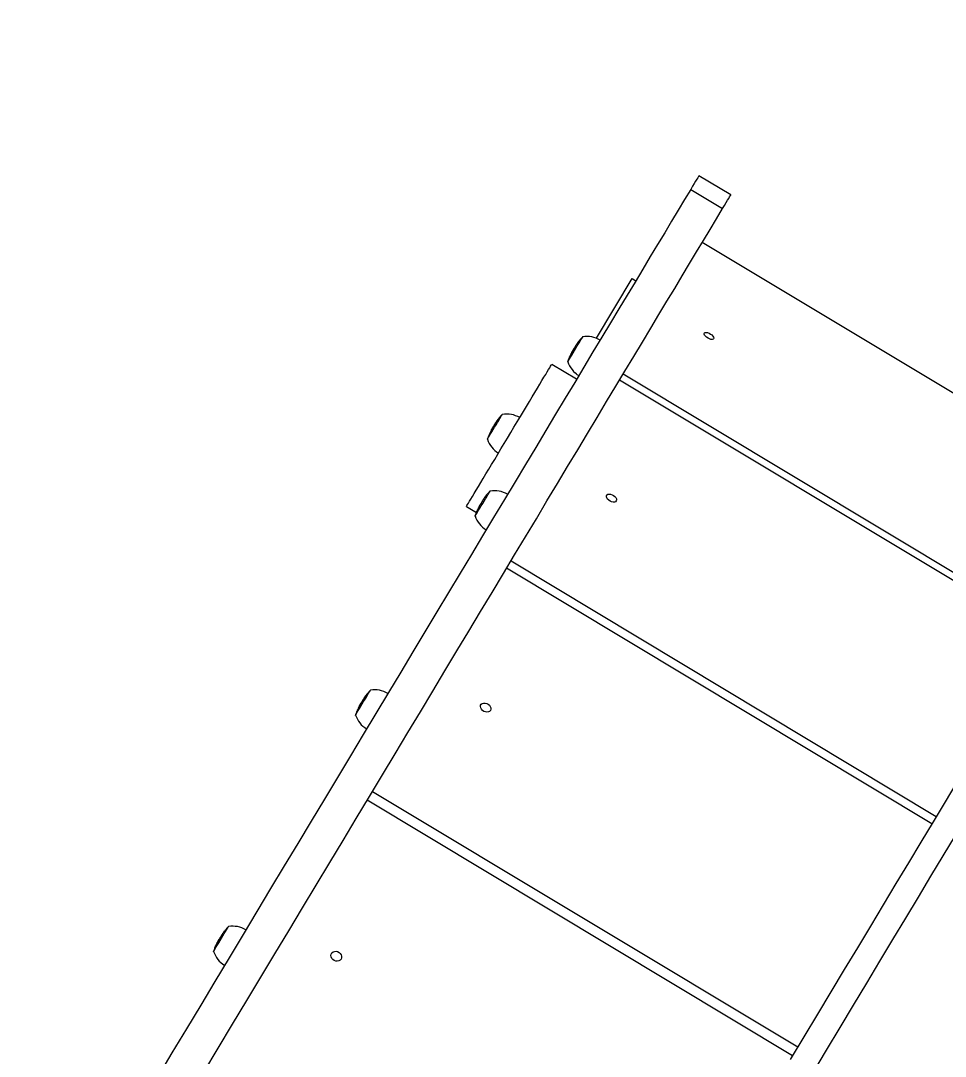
# Model space of a CAD drawing. Header units: millimetres. Extents: x -10374 to 11119, y -8221 to 9433.
# Drawn here: x -3622 to -2952, y 928 to 1678 of the extents above; entities that cross this region are included whole.
import ezdxf

# ---------------------------------------------------------------- set-up
doc = ezdxf.new("R2010")
doc.units = ezdxf.units.MM
for name, color, linetype in [('DIKOM_ОБЪЕКТ', 7, 'Continuous'), ('DIKOM_РАЗМЕР_ЗОНА', 7, 'Continuous'), ('DIKOM_РАЗМЕР_ОБЪЕКТА', 7, 'Continuous')]:
    doc.layers.add(name, color=color, linetype=linetype)
doc.styles.add('style1', font='arial.ttf', dxfattribs={"width": 0.8})
doc.dimstyles.new('1-50', dxfattribs={"dimtxt": 300, "dimasz": 200, "dimexe": 100, "dimexo": 0, "dimgap": 100, "dimtad": 0, "dimdec": 0, "dimtxsty": 'style1', "dimcen": 0, "dimclrd": 7, "dimclre": 7, "dimadec": 1, "dimazin": 2, "dimtfac": 1, "dimtdec": 0, "dimtmove": 1, "dimatfit": 3, "dimfxl": 0, "dimlwd": 25, "dimlwe": 18, "dimarcsym": 0})

# ---------------------------------------------------------------- blocks, each defined once
blk = doc.blocks.new('*D16')
at = {"layer": 'Defpoints', "color": 0, "transparency": 16777216}
for p in [(-9045.1, 5161.67), (3694.49, 5161.67), (1813.16, -6719.94)]:
    blk.add_point(p, dxfattribs=at)
at = {"layer": 'DIKOM_РАЗМЕР_ОБЪЕКТА', "color": 7, "lineweight": 18, "transparency": 16777216}
for p, q in [((3694.49, 5161.67), (-9145.1, 5161.67)), ((1813.16, -6719.94), (-9145.1, -6719.94))]:
    blk.add_line(p, q, dxfattribs=at)
at = {"layer": 'DIKOM_РАЗМЕР_ОБЪЕКТА', "color": 7, "lineweight": 25, "transparency": 16777216}
for p, q in [((-9045.1, 4961.67), (-9045.1, -0.45)), ((-9045.1, -6519.94), (-9045.1, -1080.23))]:
    blk.add_line(p, q, dxfattribs=at)
at = {"layer": 'DIKOM_РАЗМЕР_ОБЪЕКТА', "color": 7, "transparency": 16777216}
for points in [[(-9078.43, 4961.67), (-9011.76, 4961.67), (-9045.1, 5161.67)], [(-9078.43, -6519.94), (-9011.76, -6519.94), (-9045.1, -6719.94)]]:
    blk.add_solid(points, dxfattribs=at)
at = {"layer": 'DIKOM_РАЗМЕР_ОБЪЕКТА', "color": 0, "transparency": 16777216, "insert": (-9045.1, -540.34), "char_height": 300, "attachment_point": 5, "rotation": 90, "style": 'style1'}
blk.add_mtext('11900', dxfattribs=at)
blk = doc.blocks.new('*D15')
at = {"layer": 'Defpoints', "color": 0, "transparency": 16777216}
for p in [(-5227.87, 8308.78), (9119.43, -1150.4), (-5227.87, -1991.82)]:
    blk.add_point(p, dxfattribs=at)
at = {"layer": 'DIKOM_РАЗМЕР_ОБЪЕКТА', "color": 7, "lineweight": 18, "transparency": 16777216}
for p, q in [((-5227.87, -1991.82), (-5227.87, 8408.78)), ((9119.43, -1150.4), (9119.43, 8408.78))]:
    blk.add_line(p, q, dxfattribs=at)
at = {"layer": 'DIKOM_РАЗМЕР_ОБЪЕКТА', "color": 7, "lineweight": 25, "transparency": 16777216}
for p, q in [((-5027.87, 8308.78), (187.44, 8308.78)), ((8919.43, 8308.78), (1267.22, 8308.78))]:
    blk.add_line(p, q, dxfattribs=at)
at = {"layer": 'DIKOM_РАЗМЕР_ОБЪЕКТА', "color": 7, "transparency": 16777216}
for points in [[(-5027.87, 8342.11), (-5027.87, 8275.44), (-5227.87, 8308.78)], [(8919.43, 8342.11), (8919.43, 8275.44), (9119.43, 8308.78)]]:
    blk.add_solid(points, dxfattribs=at)
at = {"layer": 'DIKOM_РАЗМЕР_ОБЪЕКТА', "color": 0, "transparency": 16777216, "insert": (727.33, 8308.78), "char_height": 300, "attachment_point": 5, "style": 'style1'}
blk.add_mtext('14350', dxfattribs=at)
blk = doc.blocks.new('*D14')
at = {"layer": 'Defpoints', "color": 0, "transparency": 16777216}
for p in [(-7515.85, 9236.32), (11119.43, -1423.4), (-7515.85, -2401.58)]:
    blk.add_point(p, dxfattribs=at)
at = {"layer": 'DIKOM_РАЗМЕР_ЗОНА', "color": 7, "lineweight": 18, "transparency": 16777216}
for p, q in [((-7515.85, -2401.58), (-7515.85, 9336.32)), ((11119.43, -1423.4), (11119.43, 9336.32))]:
    blk.add_line(p, q, dxfattribs=at)
at = {"layer": 'DIKOM_РАЗМЕР_ЗОНА', "color": 7, "lineweight": 25, "transparency": 16777216}
for p, q in [((-7315.85, 9236.32), (77.56, 9236.32)), ((10919.43, 9236.32), (1157.34, 9236.32))]:
    blk.add_line(p, q, dxfattribs=at)
at = {"layer": 'DIKOM_РАЗМЕР_ЗОНА', "color": 7, "transparency": 16777216}
for points in [[(-7315.85, 9269.65), (-7315.85, 9202.98), (-7515.85, 9236.32)], [(10919.43, 9269.65), (10919.43, 9202.98), (11119.43, 9236.32)]]:
    blk.add_solid(points, dxfattribs=at)
at = {"layer": 'DIKOM_РАЗМЕР_ЗОНА', "color": 0, "transparency": 16777216, "insert": (617.45, 9236.32), "char_height": 300, "attachment_point": 5, "style": 'style1'}
blk.add_mtext('18650', dxfattribs=at)
blk = doc.blocks.new('*D13')
at = {"layer": 'Defpoints', "color": 0, "transparency": 16777216}
for p in [(-10176.97, 7112.81), (3082.33, 7112.81), (2015.48, -8221.4)]:
    blk.add_point(p, dxfattribs=at)
at = {"layer": 'DIKOM_РАЗМЕР_ЗОНА', "color": 7, "lineweight": 18, "transparency": 16777216}
for p, q in [((3082.33, 7112.81), (-10276.97, 7112.81)), ((2015.48, -8221.4), (-10276.97, -8221.4))]:
    blk.add_line(p, q, dxfattribs=at)
at = {"layer": 'DIKOM_РАЗМЕР_ЗОНА', "color": 7, "lineweight": 25, "transparency": 16777216}
for p, q in [((-10176.97, 6912.81), (-10176.97, -14.41)), ((-10176.97, -8021.4), (-10176.97, -1094.19))]:
    blk.add_line(p, q, dxfattribs=at)
at = {"layer": 'DIKOM_РАЗМЕР_ЗОНА', "color": 7, "transparency": 16777216}
for points in [[(-10210.3, 6912.81), (-10143.64, 6912.81), (-10176.97, 7112.81)], [(-10210.3, -8021.4), (-10143.64, -8021.4), (-10176.97, -8221.4)]]:
    blk.add_solid(points, dxfattribs=at)
at = {"layer": 'DIKOM_РАЗМЕР_ЗОНА', "color": 0, "transparency": 16777216, "insert": (-10176.97, -554.3), "char_height": 300, "attachment_point": 5, "rotation": 90, "style": 'style1'}
blk.add_mtext('15300', dxfattribs=at)

msp = doc.modelspace()

# ---------------------------------------------------------------- linework, layer by layer
at = {"layer": 'DIKOM_ОБЪЕКТ', "color": 7, "linetype": 'Continuous', "lineweight": 15}
for p, q in [((-3107.76, 1552.16), (-3130.91, 1566.06)), ((-3136.85, 1556.18), (-3113.71, 1542.27)), ((-2574.72, 1185.02), (-3128.45, 1517.74)), ((-3205.17, 1448.29), (-3179.21, 1491.51)), ((-3179.21, 1491.51), (-3176.63, 1489.96)), ((-3221.42, 1440.77), (-3221.2, 1441.14)), ((-3220.63, 1442.08), (-3220.55, 1442.22)), ((-3219.99, 1443.11), (-3219.91, 1443.21)), ((-3219.46, 1443.89), (-3219.54, 1443.8)), ((-3219.29, 1444.17), (-3219.2, 1444.27)), ((-3217.35, 1446.77), (-3217.4, 1446.71)), ((-3217.35, 1446.76), (-3217.35, 1446.77)), ((-3217.11, 1447.07), (-3217.04, 1447.15)), ((-3224.73, 1434.43), (-3224.72, 1434.44)), ((-3224.71, 1434.41), (-3224.73, 1434.43)), ((-3224.72, 1434.44), (-3224.54, 1434.88)), ((-3224.7, 1434.42), (-3224.72, 1434.44)), ((-3224.41, 1435.24), (-3224.62, 1434.62)), ((-3223.78, 1436.47), (-3224.26, 1435.56)), ((-3224.03, 1436), (-3223.71, 1436.66)), ((-3223.71, 1436.66), (-3223.7, 1436.67)), ((-3223.29, 1437.52), (-3223.27, 1437.56)), ((-3219.53, 1418.58), (-3237.53, 1429.39)), ((-3220.41, 1422.93), (-3220.34, 1423.04)), ((-3219.69, 1422.5), (-3220.41, 1422.93)), ((-2880.18, 1232.92), (-3188.33, 1418.08)), ((-3185.69, 1422.47), (-2877.54, 1237.31)), ((-3276.63, 1388.79), (-3276.67, 1388.82)), ((-3281.08, 1382.21), (-3281.27, 1381.86)), ((-3280.25, 1383.62), (-3279.95, 1384.14)), ((-3279, 1385.71), (-3278.98, 1385.74)), ((-3278.97, 1385.76), (-3278.99, 1385.73)), ((-3278.98, 1385.75), (-3278.97, 1385.75)), ((-3278.73, 1386.16), (-3278.56, 1386.44)), ((-3284.16, 1335.45), (-3284.11, 1335.52)), ((-3288.43, 1329.24), (-3288.25, 1329.55)), ((-3287.77, 1330.34), (-3287.67, 1330.51)), ((-3287.19, 1331.26), (-3287.13, 1331.37)), ((-3287.09, 1331.44), (-3286.94, 1331.65)), ((-3286.5, 1332.32), (-3286.63, 1332.13)), ((-3286.37, 1332.52), (-3286.25, 1332.69)), ((-3284.44, 1335.11), (-3284.45, 1335.11)), ((-3299.33, 1326.53), (-3292.1, 1322.19)), ((-3291.72, 1322.94), (-3291.71, 1322.95)), ((-3291.69, 1322.92), (-3291.72, 1322.94)), ((-3291.71, 1322.95), (-3291.6, 1323.37)), ((-3291.68, 1322.93), (-3291.71, 1322.95)), ((-3291.51, 1323.56), (-3291.58, 1323.18)), ((-3291.41, 1323.78), (-3291.29, 1324.02)), ((-3290.75, 1325.01), (-3291.37, 1323.88)), ((-3290.71, 1325.14), (-3290.71, 1325.15)), ((-3290.37, 1325.88), (-3290.38, 1325.88)), ((-3267.01, 1287.12), (-2958.86, 1101.97)), ((-2962.15, 1096.5), (-3270.3, 1281.65)), ((-3374.43, 1186.11), (-3374.36, 1186.23)), ((-3374.36, 1186.23), (-3374.14, 1186.59)), ((-3374.05, 1186.74), (-3374.02, 1186.79)), ((-3372.72, 1188.73), (-3372.57, 1188.95)), ((-3371.28, 1190.56), (-3371.3, 1190.57)), ((-3378.83, 1177.8), (-3378.79, 1177.9)), ((-3378.61, 1178.33), (-3378.64, 1178.28)), ((-3378.64, 1178.28), (-3378.63, 1178.29)), ((-3378.63, 1178.27), (-3378.64, 1178.28)), ((-3378.63, 1178.29), (-3378.53, 1178.51)), ((-3378.62, 1178.28), (-3378.63, 1178.29)), ((-3378.37, 1178.86), (-3378.58, 1178.38)), ((-3377.74, 1180.23), (-3377.87, 1179.96)), ((-3377.69, 1180.33), (-3377.62, 1180.5)), ((-3377.62, 1180.51), (-3377.58, 1180.59)), ((-3377.62, 1180.5), (-3377.62, 1180.51)), ((-3377.38, 1181), (-3377.43, 1180.86)), ((-3376.89, 1181.94), (-3376.89, 1181.94)), ((-3375.39, 1184.51), (-3375.13, 1184.94)), ((-3367.39, 1120.07), (-3059.24, 934.91)), ((-3063.05, 928.57), (-3371.2, 1113.73)), ((-3477.93, 1013.85), (-3477.77, 1014.13)), ((-3477.34, 1014.85), (-3477.24, 1015.01)), ((-3476.63, 1015.98), (-3476.46, 1016.23)), ((-3476.03, 1016.89), (-3476.16, 1016.69)), ((-3475.9, 1017.08), (-3475.78, 1017.26)), ((-3481.19, 1007.61), (-3481.18, 1007.61)), ((-3481.15, 1007.59), (-3481.19, 1007.61)), ((-3481.18, 1007.61), (-3481.17, 1007.88)), ((-3481.15, 1007.59), (-3481.18, 1007.61)), ((-3481.04, 1008.13), (-3481.03, 1007.88)), ((-3480.98, 1008.28), (-3480.2, 1009.78)), ((-3480.22, 1009.68), (-3480.91, 1008.43)), ((-3480.2, 1009.78), (-3480.19, 1009.8))]:
    msp.add_line(p, q, dxfattribs=at)
at = {"layer": 'DIKOM_ОБЪЕКТ', "color": 7, "linetype": 'Continuous', "lineweight": 15, "flags": 128}
for points in [[(-3130.91, 1566.06), (-3130.91, 1566.06), (-3131.01, 1565.9), (-3131.29, 1565.42), (-3131.76, 1564.64), (-3132.42, 1563.55), (-3133.26, 1562.15), (-3134.28, 1560.45), (-3135.48, 1558.46), (-3136.85, 1556.18)], [(-3136.85, 1556.18), (-3141.31, 1548.75), (-3145.94, 1541.05), (-3150.73, 1533.07), (-3155.7, 1524.81), (-3160.82, 1516.27), (-3166.12, 1507.47), (-3171.57, 1498.39), (-3177.19, 1489.04), (-3182.96, 1479.43), (-3188.9, 1469.55), (-3194.99, 1459.42), (-3201.23, 1449.02), (-3207.63, 1438.37), (-3214.18, 1427.47), (-3220.88, 1416.32), (-3227.73, 1404.92), (-3234.73, 1393.28), (-3241.87, 1381.4), (-3249.15, 1369.28), (-3256.57, 1356.92), (-3264.13, 1344.34), (-3271.83, 1331.52), (-3279.67, 1318.49), (-3287.63, 1305.23), (-3295.73, 1291.75), (-3303.96, 1278.06), (-3312.31, 1264.16), (-3320.78, 1250.05), (-3329.38, 1235.75), (-3338.1, 1221.24), (-3346.93, 1206.53), (-3355.88, 1191.64), (-3364.95, 1176.55), (-3374.12, 1161.29), (-3383.4, 1145.84), (-3392.79, 1130.22), (-3402.28, 1114.43), (-3411.87, 1098.47), (-3421.56, 1082.34), (-3431.34, 1066.06), (-3441.21, 1049.63), (-3451.18, 1033.04), (-3461.23, 1016.31), (-3471.37, 999.43), (-3481.59, 982.42), (-3491.89, 965.28), (-3502.27, 948.01), (-3512.72, 930.61), (-3523.25, 913.1)], [(-3113.71, 1542.27), (-3112.33, 1544.56), (-3111.13, 1546.55), (-3110.11, 1548.25), (-3109.28, 1549.64), (-3108.62, 1550.73), (-3108.15, 1551.52), (-3107.86, 1551.99), (-3107.76, 1552.16), (-3107.76, 1552.16)], [(-3489.58, 916.71), (-3479.13, 934.1), (-3468.75, 951.37), (-3458.45, 968.52), (-3448.23, 985.53), (-3438.09, 1002.4), (-3428.04, 1019.13), (-3418.07, 1035.72), (-3408.19, 1052.16), (-3398.41, 1068.44), (-3388.72, 1084.56), (-3379.13, 1100.52), (-3369.64, 1116.31), (-3360.26, 1131.94), (-3350.98, 1147.38), (-3341.8, 1162.65), (-3332.74, 1177.73), (-3323.79, 1192.63), (-3314.96, 1207.33), (-3306.24, 1221.84), (-3297.64, 1236.15), (-3289.16, 1250.26), (-3280.81, 1264.16), (-3272.59, 1277.85), (-3264.49, 1291.32), (-3256.52, 1304.58), (-3248.69, 1317.62), (-3240.99, 1330.43), (-3233.43, 1343.02), (-3226.01, 1355.37), (-3218.72, 1367.49), (-3211.58, 1379.37), (-3204.59, 1391.01), (-3197.74, 1402.41), (-3191.04, 1413.56), (-3184.49, 1424.47), (-3178.09, 1435.12), (-3171.84, 1445.51), (-3165.75, 1455.65), (-3159.82, 1465.52), (-3154.04, 1475.14), (-3148.43, 1484.48), (-3142.97, 1493.56), (-3137.68, 1502.37), (-3132.55, 1510.9), (-3127.59, 1519.16), (-3122.79, 1527.15), (-3118.16, 1534.85), (-3113.71, 1542.27)], [(-3226.03, 1431.04), (-3225.95, 1431.18), (-3225.68, 1431.63), (-3225.24, 1432.37), (-3224.63, 1433.39), (-3223.88, 1434.64), (-3223.01, 1436.08), (-3222.06, 1437.66), (-3221.05, 1439.34), (-3220.02, 1441.05), (-3219.01, 1442.73), (-3218.05, 1444.33), (-3217.17, 1445.79), (-3216.41, 1447.07), (-3215.78, 1448.11), (-3215.31, 1448.89), (-3215.02, 1449.38), (-3214.91, 1449.56), (-3214.91, 1449.56)], [(-3120.21, 1447.96), (-3120.63, 1447.6), (-3121.32, 1447.45), (-3122.22, 1447.54), (-3123.24, 1447.84), (-3124.3, 1448.34), (-3125.29, 1448.99), (-3126.15, 1449.73), (-3126.77, 1450.49), (-3127.12, 1451.21), (-3127.17, 1451.83), (-3126.89, 1452.28), (-3126.33, 1452.53), (-3125.53, 1452.56), (-3124.56, 1452.37), (-3123.51, 1451.96), (-3122.47, 1451.38), (-3121.53, 1450.68), (-3120.78, 1449.92), (-3120.29, 1449.17), (-3120.09, 1448.5), (-3120.21, 1447.96)], [(-3221.2, 1441.14), (-3221.27, 1441.02), (-3221.34, 1440.91), (-3221.41, 1440.79), (-3221.48, 1440.67), (-3221.55, 1440.56), (-3221.61, 1440.44), (-3221.68, 1440.33), (-3221.74, 1440.23)], [(-3220.62, 1442.1), (-3220.64, 1442.06), (-3220.68, 1442), (-3220.73, 1441.92), (-3220.79, 1441.81), (-3220.87, 1441.68), (-3220.96, 1441.54), (-3221.05, 1441.38), (-3221.15, 1441.21)], [(-3299.33, 1326.53), (-3299.24, 1326.68), (-3298.97, 1327.14), (-3298.52, 1327.89), (-3297.89, 1328.93), (-3297.09, 1330.26), (-3296.12, 1331.87), (-3294.99, 1333.76), (-3293.7, 1335.9), (-3292.27, 1338.29), (-3290.69, 1340.91), (-3288.99, 1343.75), (-3287.16, 1346.78), (-3285.23, 1350.01), (-3283.19, 1353.39), (-3281.07, 1356.92), (-3278.87, 1360.58), (-3276.62, 1364.33), (-3274.31, 1368.17), (-3271.97, 1372.06), (-3269.61, 1375.99), (-3267.24, 1379.93), (-3264.88, 1383.86), (-3262.55, 1387.75), (-3260.24, 1391.59), (-3257.98, 1395.35), (-3255.79, 1399), (-3253.67, 1402.53), (-3251.63, 1405.92), (-3249.7, 1409.14), (-3247.87, 1412.18), (-3246.16, 1415.02), (-3244.59, 1417.64), (-3243.15, 1420.03), (-3241.87, 1422.17), (-3240.74, 1424.05), (-3239.77, 1425.66), (-3238.97, 1427), (-3238.34, 1428.04), (-3237.89, 1428.79), (-3237.62, 1429.24), (-3237.53, 1429.39)], [(-3284.28, 1374.89), (-3284.27, 1374.9), (-3284.11, 1375.16), (-3283.78, 1375.72), (-3283.27, 1376.57), (-3282.6, 1377.68), (-3281.8, 1379), (-3280.9, 1380.51), (-3279.92, 1382.13), (-3278.91, 1383.83), (-3277.88, 1385.53), (-3276.88, 1387.19), (-3275.95, 1388.74), (-3275.11, 1390.14), (-3274.39, 1391.34), (-3273.82, 1392.28), (-3273.42, 1392.96), (-3273.2, 1393.33), (-3273.15, 1393.4)], [(-3279.95, 1384.13), (-3280.01, 1384.03), (-3280.07, 1383.94), (-3280.12, 1383.85), (-3280.17, 1383.77), (-3280.21, 1383.69), (-3280.25, 1383.63), (-3280.29, 1383.57), (-3280.32, 1383.52)], [(-3279.26, 1385.29), (-3279.31, 1385.2), (-3279.36, 1385.11), (-3279.41, 1385.02), (-3279.47, 1384.93), (-3279.53, 1384.84), (-3279.58, 1384.74), (-3279.64, 1384.64), (-3279.7, 1384.55)], [(-3293.15, 1319.34), (-3293.13, 1319.38), (-3292.93, 1319.71), (-3292.56, 1320.33), (-3292.01, 1321.24), (-3291.31, 1322.4), (-3290.49, 1323.77), (-3289.57, 1325.31), (-3288.58, 1326.95), (-3287.56, 1328.65), (-3286.54, 1330.35), (-3285.55, 1331.99), (-3284.63, 1333.52), (-3283.82, 1334.87), (-3283.13, 1336.02), (-3282.6, 1336.91), (-3282.23, 1337.51), (-3282.05, 1337.82), (-3282.03, 1337.85)], [(-3190.81, 1330.45), (-3191.34, 1329.93), (-3192.12, 1329.63), (-3193.09, 1329.59), (-3194.16, 1329.81), (-3195.24, 1330.27), (-3196.23, 1330.93), (-3197.04, 1331.73), (-3197.61, 1332.6), (-3197.88, 1333.46), (-3197.82, 1334.24), (-3197.44, 1334.86), (-3196.78, 1335.28), (-3195.9, 1335.45), (-3194.86, 1335.36), (-3193.78, 1335.01), (-3192.73, 1334.45), (-3191.82, 1333.71), (-3191.12, 1332.87), (-3190.7, 1331.99), (-3190.59, 1331.16), (-3190.81, 1330.45)], [(-3379.83, 1175.09), (-3379.75, 1175.23), (-3379.48, 1175.67), (-3379.03, 1176.42), (-3378.42, 1177.43), (-3377.67, 1178.68), (-3376.8, 1180.13), (-3375.85, 1181.71), (-3374.84, 1183.39), (-3373.82, 1185.09), (-3372.81, 1186.78), (-3371.84, 1188.38), (-3370.96, 1189.84), (-3370.2, 1191.12), (-3369.57, 1192.16), (-3369.1, 1192.94), (-3368.81, 1193.42), (-3368.71, 1193.6), (-3368.71, 1193.6)], [(-3374.41, 1186.15), (-3374.42, 1186.14), (-3374.44, 1186.1), (-3374.47, 1186.05), (-3374.52, 1185.97), (-3374.58, 1185.87), (-3374.65, 1185.75), (-3374.73, 1185.62), (-3374.81, 1185.48)], [(-3374.41, 1186.15), (-3374.41, 1186.15), (-3374.41, 1186.15), (-3374.41, 1186.15), (-3374.41, 1186.15), (-3374.41, 1186.15), (-3374.41, 1186.15), (-3374.41, 1186.15), (-3374.41, 1186.15)], [(-3375.76, 1183.91), (-3375.8, 1183.84), (-3375.81, 1183.82)], [(-3375.13, 1184.95), (-3375.2, 1184.83), (-3375.27, 1184.71), (-3375.34, 1184.6), (-3375.41, 1184.49), (-3375.47, 1184.38), (-3375.54, 1184.27), (-3375.6, 1184.17), (-3375.65, 1184.08)], [(-3281.99, 1178.71), (-3282.6, 1178.04), (-3283.46, 1177.61), (-3284.49, 1177.47), (-3285.61, 1177.61), (-3286.71, 1178.04), (-3287.69, 1178.71), (-3288.47, 1179.56), (-3288.98, 1180.52), (-3289.18, 1181.51), (-3289.04, 1182.43), (-3288.57, 1183.2), (-3287.83, 1183.75), (-3286.87, 1184.04), (-3285.78, 1184.04), (-3284.66, 1183.75), (-3283.61, 1183.2), (-3282.72, 1182.43), (-3282.06, 1181.51), (-3281.71, 1180.53), (-3281.68, 1179.57), (-3281.99, 1178.71)], [(-2943.97, 1126.76), (-2952.55, 1112.47), (-2961.26, 1097.98), (-2970.09, 1083.27), (-2979.05, 1068.37), (-2988.12, 1053.27), (-2997.31, 1037.98), (-3006.61, 1022.5), (-3016.03, 1006.83), (-3025.55, 990.97), (-3035.18, 974.94), (-3044.92, 958.74), (-3054.76, 942.36), (-3064.7, 925.82)], [(-3048.42, 916.03), (-3038.48, 932.58), (-3028.64, 948.95), (-3018.9, 965.16), (-3009.27, 981.19), (-2999.74, 997.04), (-2990.32, 1012.71), (-2981.02, 1028.19), (-2971.83, 1043.49), (-2962.76, 1058.59), (-2953.81, 1073.49), (-2944.97, 1088.19)], [(-3482.72, 1003.86), (-3482.64, 1003.97), (-3482.39, 1004.4), (-3481.95, 1005.13), (-3481.35, 1006.12), (-3480.61, 1007.36), (-3479.75, 1008.79), (-3478.81, 1010.36), (-3477.8, 1012.03), (-3476.78, 1013.74), (-3475.76, 1015.43), (-3474.8, 1017.04), (-3473.91, 1018.51), (-3473.14, 1019.8), (-3472.5, 1020.86), (-3472.02, 1021.66), (-3471.71, 1022.17), (-3471.59, 1022.37), (-3471.59, 1022.37)], [(-3478.51, 1012.9), (-3478.58, 1012.79), (-3478.64, 1012.69), (-3478.69, 1012.6), (-3478.73, 1012.53), (-3478.77, 1012.47), (-3478.79, 1012.42), (-3478.81, 1012.4), (-3478.82, 1012.39)], [(-3477.77, 1014.14), (-3477.83, 1014.03), (-3477.9, 1013.92), (-3477.96, 1013.81), (-3478.03, 1013.69), (-3478.1, 1013.58), (-3478.17, 1013.46), (-3478.24, 1013.35), (-3478.3, 1013.24)], [(-3477.33, 1014.87), (-3477.37, 1014.8), (-3477.42, 1014.71), (-3477.49, 1014.6), (-3477.56, 1014.48), (-3477.65, 1014.33), (-3477.75, 1014.17), (-3477.77, 1014.14)], [(-3481.58, 1006.92), (-3481.59, 1006.89), (-3481.6, 1006.86), (-3481.61, 1006.83), (-3481.63, 1006.81), (-3481.64, 1006.78), (-3481.65, 1006.75), (-3481.66, 1006.72), (-3481.67, 1006.7)], [(-3390.22, 998.59), (-3390.9, 997.8), (-3391.82, 997.27), (-3392.9, 997.04), (-3394.06, 997.13), (-3395.17, 997.53), (-3396.15, 998.21), (-3396.91, 999.1), (-3397.37, 1000.14), (-3397.51, 1001.21), (-3397.3, 1002.24), (-3396.77, 1003.13), (-3395.96, 1003.8), (-3394.94, 1004.18), (-3393.81, 1004.26), (-3392.66, 1004.01), (-3391.61, 1003.46), (-3390.73, 1002.67), (-3390.11, 1001.69), (-3389.8, 1000.62), (-3389.84, 999.56), (-3390.22, 998.59)]]:
    msp.add_lwpolyline(points, dxfattribs=at)
at = {"layer": 'DIKOM_ОБЪЕКТ', "color": 7, "linetype": 'Continuous', "lineweight": 15}
for centre, radius, start, end in [((-3184.75, 1420.56), 41.84, 136.12038, 140.66963), ((-3211.94, 1430.89), 18.68, 59.49093, 99.62116), ((-3184.75, 1420.56), 41.84, 146.26097, 147.38428), ((-3184.75, 1420.56), 41.84, 144.75561, 145.63603), ((-3184.75, 1420.56), 41.84, 141.30155, 144.09141), ((-3186.27, 1418.03), 41.84, 157.7474, 161.87962), ((-3186.27, 1418.03), 41.84, 156.23794, 157.1158), ((-3186.27, 1418.03), 41.84, 155.15398, 155.73205), ((-3186.27, 1418.03), 41.84, 153.71775, 154.54926), ((-3186.27, 1418.03), 41.84, 152.16758, 153.09077), ((-3186.27, 1418.03), 41.84, 149, 151.58889), ((-3198.35, 1425.5), 27.64, 148.51656, 149.3749), ((-3215.62, 1436.36), 7.25, 147.74017, 150.22808), ((-3208.16, 1437.19), 18.68, 198.37884, 238.50907), ((-3243, 1364.4), 41.84, 136.12038, 145.64131), ((-3270.19, 1374.73), 18.68, 59.49093, 99.62116), ((-3244.52, 1361.87), 41.84, 151.46232, 161.87962), ((-3280.41, 1383.45), 0.0388, 322.15467, 332.60684), ((-3279.65, 1383.05), 0.815, 145.09961, 152.62245), ((-3292.03, 1393.74), 15.3, 328.6154, 329.4131), ((-3243, 1364.4), 41.84, 147.85721, 149), ((-3266.4, 1381.03), 18.68, 198.37884, 238.50907), ((-3251.87, 1308.85), 41.84, 136.12038, 140.51107), ((-3279.06, 1319.18), 18.68, 59.49093, 99.62116), ((-3253.39, 1306.33), 41.84, 149, 151.49967), ((-3270.39, 1316.85), 21.85, 148.31539, 149.69474), ((-3256.5, 1309.02), 37.79, 148.69918, 149.27452), ((-3457.7, 1430.62), 197.3, 328.88168, 329.18634), ((-3477.23, 1443.68), 220.77, 328.87799, 329.11874), ((-3251.87, 1308.85), 41.84, 146.18817, 147.32886), ((-3251.87, 1308.85), 41.84, 144.42131, 145.55366), ((-3251.87, 1308.85), 41.84, 142.67405, 143.68244), ((-3253.39, 1306.33), 41.84, 158.39456, 161.87962), ((-3253.39, 1306.33), 41.84, 156.05852, 156.77349), ((-3253.39, 1306.33), 41.84, 153.82077, 154.96723), ((-3253.39, 1306.33), 41.84, 152.13153, 153.18398), ((-3275.28, 1325.48), 18.68, 198.37884, 238.50907), ((-3338.55, 1164.6), 41.84, 136.12038, 140.64744), ((-3365.74, 1174.93), 18.68, 59.49093, 99.62116), ((-3338.55, 1164.6), 41.84, 148.29613, 149), ((-3338.55, 1164.6), 41.84, 146.25054, 147.37655), ((-3338.55, 1164.6), 41.84, 144.52809, 145.62427), ((-3338.55, 1164.6), 41.84, 141.28097, 143.92688), ((-3340.07, 1162.07), 41.84, 157.77037, 161.87962), ((-3340.07, 1162.07), 41.84, 156.86462, 157.13733), ((-3340.07, 1162.07), 41.84, 154.6804, 156.33611), ((-3340.07, 1162.07), 41.84, 153.73217, 154.11958), ((-3340.07, 1162.07), 41.84, 152.26983, 153.10368), ((-3340.07, 1162.07), 41.84, 149, 151.6845), ((-3413.77, 1206.47), 44.2, 328.87264, 329.18009), ((-3361.95, 1181.23), 18.68, 198.37884, 238.50907), ((-3441.44, 993.37), 41.84, 136.12038, 139.87247), ((-3468.62, 1003.7), 18.68, 59.49093, 99.62116), ((-3531.06, 1044.66), 61.4, 328.8702, 329.20229), ((-3441.44, 993.37), 41.84, 147.92025, 148.36231), ((-3441.44, 993.37), 41.84, 146.12047, 147.27704), ((-3441.44, 993.37), 41.84, 144.0665, 145.4771), ((-3442.95, 990.84), 41.84, 157.73097, 161.87962), ((-3442.95, 990.84), 41.84, 157.35007, 157.40787), ((-3442.95, 990.84), 41.84, 154.34074, 154.8256), ((-3442.95, 990.84), 41.84, 153.91663, 154.34074), ((-3442.95, 990.84), 41.84, 152.01524, 153.27078), ((-3464.84, 1010), 18.68, 198.37884, 238.50907)]:
    msp.add_arc(centre, radius, start, end, dxfattribs=at)
for points, knots in [([(-3221.09, 1441.31), (-3221.14, 1441.22), (-3221.25, 1441.04), (-3221.36, 1440.86), (-3221.42, 1440.77)], [0, 0, 0, 0, 0.500065, 1, 1, 1, 1]), ([(-3220.24, 1442.73), (-3220.49, 1442.3), (-3220.78, 1441.84), (-3221.06, 1441.36), (-3221.09, 1441.31)], [0, 0, 0, 0, 0.896841, 1, 1, 1, 1]), ([(-3220.15, 1442.83), (-3220.17, 1442.82), (-3220.2, 1442.78), (-3220.22, 1442.74), (-3220.24, 1442.73)], [0, 0, 0, 0, 0.49847, 1, 1, 1, 1]), ([(-3219.91, 1443.21), (-3219.95, 1443.15), (-3220.03, 1443.03), (-3220.11, 1442.9), (-3220.15, 1442.83)], [0, 0, 0, 0, 0.483167, 1, 1, 1, 1]), ([(-3219.2, 1444.27), (-3219.24, 1444.21), (-3219.33, 1444.09), (-3219.41, 1443.96), (-3219.46, 1443.89)], [0, 0, 0, 0, 0.476183, 1, 1, 1, 1]), ([(-3217.8, 1446.19), (-3217.92, 1446.03), (-3218.13, 1445.76), (-3218.4, 1445.4), (-3218.62, 1445.11), (-3218.79, 1444.88), (-3218.88, 1444.76), (-3218.9, 1444.73), (-3218.91, 1444.72)], [0, 0, 0, 0, 0.216779, 0.358923, 0.50104, 0.688028, 0.880706, 1, 1, 1, 1]), ([(-3218.64, 1445.09), (-3218.63, 1445.11), (-3218.61, 1445.14), (-3218.48, 1445.31), (-3218.35, 1445.49), (-3218.17, 1445.73), (-3217.99, 1445.96), (-3217.87, 1446.12), (-3217.82, 1446.17)], [0, 0, 0, 0, 0.278703, 0.446618, 0.583171, 0.720538, 0.895714, 1, 1, 1, 1]), ([(-3217.82, 1446.17), (-3217.75, 1446.27), (-3217.59, 1446.47), (-3217.43, 1446.67), (-3217.35, 1446.77)], [0, 0, 0, 0, 0.488087, 1, 1, 1, 1]), ([(-3217.04, 1447.15), (-3217.17, 1446.98), (-3217.43, 1446.67), (-3217.68, 1446.35), (-3217.8, 1446.19)], [0, 0, 0, 0, 0.512456, 1, 1, 1, 1]), ([(-3224.86, 1434.03), (-3224.9, 1434), (-3224.96, 1433.96), (-3224.98, 1433.89), (-3224.99, 1433.87)], [0, 0, 0, 0, 0.700349, 1, 1, 1, 1]), ([(-3224.62, 1434.62), (-3224.66, 1434.53), (-3224.74, 1434.34), (-3224.82, 1434.14), (-3224.86, 1434.03)], [0, 0, 0, 0, 0.456116, 1, 1, 1, 1]), ([(-3224.81, 1434.3), (-3224.81, 1434.31), (-3224.79, 1434.36), (-3224.76, 1434.4), (-3224.73, 1434.43)], [0, 0, 0, 0, 0.226038, 1, 1, 1, 1]), ([(-3223.46, 1437.11), (-3223.52, 1437), (-3223.62, 1436.79), (-3223.73, 1436.57), (-3223.78, 1436.47)], [0, 0, 0, 0, 0.513394, 1, 1, 1, 1]), ([(-3223.58, 1436.96), (-3223.57, 1436.98), (-3223.55, 1437.03), (-3223.5, 1437.07), (-3223.46, 1437.11)], [0, 0, 0, 0, 0.214675, 1, 1, 1, 1]), ([(-3222.39, 1439.1), (-3222.49, 1438.92), (-3222.68, 1438.59), (-3222.93, 1438.14), (-3223.12, 1437.81), (-3223.25, 1437.59), (-3223.28, 1437.54), (-3223.29, 1437.52)], [0, 0, 0, 0, 0.225254, 0.412856, 0.600066, 0.800051, 1, 1, 1, 1]), ([(-3223.07, 1437.94), (-3223.07, 1437.93), (-3223.09, 1437.9), (-3223.08, 1437.91), (-3223.08, 1437.92)], [0, 0, 0, 0, 0.166407, 1, 1, 1, 1]), ([(-3223.08, 1437.92), (-3223.06, 1437.95), (-3223.04, 1437.99), (-3222.9, 1438.22), (-3222.74, 1438.51), (-3222.57, 1438.81), (-3222.46, 1439), (-3222.42, 1439.08)], [0, 0, 0, 0, 0.301847, 0.49143, 0.681067, 0.876432, 1, 1, 1, 1]), ([(-3222.42, 1439.08), (-3222.34, 1439.21), (-3222.2, 1439.45), (-3222.03, 1439.75), (-3221.92, 1439.95), (-3221.86, 1440.04), (-3221.86, 1440.04), (-3221.86, 1440.03)], [0, 0, 0, 0, 0.236374, 0.435748, 0.635397, 0.823973, 1, 1, 1, 1]), ([(-3221.74, 1440.24), (-3221.79, 1440.15), (-3221.89, 1439.98), (-3222.13, 1439.57), (-3222.3, 1439.26), (-3222.39, 1439.1)], [0, 0, 0, 0, 0.333391, 0.662048, 1, 1, 1, 1]), ([(-3278.6, 1386.23), (-3278.45, 1386.51), (-3278.14, 1387.08), (-3277.78, 1387.62), (-3277.61, 1387.9)], [0, 0, 0, 0, 0.499906, 1, 1, 1, 1]), ([(-3277.39, 1388.21), (-3277.57, 1387.94), (-3277.92, 1387.39), (-3278.23, 1386.82), (-3278.39, 1386.54)], [0, 0, 0, 0, 0.500074, 1, 1, 1, 1]), ([(-3277.19, 1388.12), (-3277.29, 1387.99), (-3277.47, 1387.77), (-3277.66, 1387.56), (-3277.75, 1387.47), (-3277.76, 1387.51), (-3277.69, 1387.65), (-3277.62, 1387.79), (-3277.59, 1387.84)], [0, 0, 0, 0, 0.216701, 0.35888, 0.500994, 0.68799, 0.880734, 1, 1, 1, 1]), ([(-3277.61, 1387.9), (-3277.57, 1387.95), (-3277.5, 1388.06), (-3277.43, 1388.16), (-3277.39, 1388.21)], [0, 0, 0, 0, 0.524268, 1, 1, 1, 1]), ([(-3277.59, 1387.84), (-3277.48, 1388), (-3277.33, 1388.25), (-3277.04, 1388.68), (-3276.79, 1389.02), (-3276.51, 1389.39), (-3276.33, 1389.63), (-3276.22, 1389.76)], [0, 0, 0, 0, 0.334333, 0.493555, 0.624333, 0.784958, 1, 1, 1, 1]), ([(-3277.36, 1388.14), (-3277.41, 1388.05), (-3277.5, 1387.91), (-3277.51, 1387.84), (-3277.47, 1387.86), (-3277.36, 1387.98), (-3277.22, 1388.16), (-3277.12, 1388.28), (-3277.08, 1388.33)], [0, 0, 0, 0, 0.2787, 0.446608, 0.583105, 0.720437, 0.895445, 1, 1, 1, 1]), ([(-3276.32, 1389.6), (-3276.41, 1389.5), (-3276.54, 1389.33), (-3276.75, 1389.05), (-3276.94, 1388.78), (-3277.15, 1388.48), (-3277.28, 1388.27), (-3277.35, 1388.16), (-3277.36, 1388.14)], [0, 0, 0, 0, 0.219532, 0.356948, 0.494298, 0.672611, 0.937299, 1, 1, 1, 1]), ([(-3276.53, 1388.91), (-3276.64, 1388.77), (-3276.87, 1388.52), (-3277.08, 1388.25), (-3277.19, 1388.12)], [0, 0, 0, 0, 0.512486, 1, 1, 1, 1]), ([(-3277.08, 1388.33), (-3277.01, 1388.41), (-3276.88, 1388.57), (-3276.74, 1388.73), (-3276.67, 1388.82)], [0, 0, 0, 0, 0.48829, 1, 1, 1, 1]), ([(-3276.67, 1388.82), (-3276.56, 1389.04), (-3276.32, 1389.47), (-3276.05, 1389.89), (-3275.91, 1390.1)], [0, 0, 0, 0, 0.50008, 1, 1, 1, 1]), ([(-3275.54, 1390.58), (-3275.71, 1390.31), (-3276.07, 1389.77), (-3276.38, 1389.19), (-3276.53, 1388.91)], [0, 0, 0, 0, 0.499869, 1, 1, 1, 1]), ([(-3275.91, 1390.1), (-3275.98, 1390.01), (-3276.12, 1389.85), (-3276.26, 1389.68), (-3276.32, 1389.6)], [0, 0, 0, 0, 0.510413, 1, 1, 1, 1]), ([(-3276.22, 1389.76), (-3276.11, 1389.89), (-3275.89, 1390.17), (-3275.65, 1390.44), (-3275.54, 1390.58)], [0, 0, 0, 0, 0.48948, 1, 1, 1, 1]), ([(-3281.15, 1382.07), (-3281.13, 1382.12), (-3281.08, 1382.21), (-3281, 1382.34), (-3280.97, 1382.41)], [0, 0, 0, 0, 0.54874, 1, 1, 1, 1]), ([(-3280.31, 1383.53), (-3280.4, 1383.38), (-3280.57, 1383.09), (-3280.85, 1382.62), (-3281, 1382.35), (-3281.08, 1382.21)], [0, 0, 0, 0, 0.331875, 0.66121, 1, 1, 1, 1]), ([(-3280.97, 1382.41), (-3280.9, 1382.52), (-3280.78, 1382.74), (-3280.57, 1383.1), (-3280.43, 1383.33), (-3280.37, 1383.43), (-3280.36, 1383.44)], [0, 0, 0, 0, 0.360931, 0.665503, 0.969852, 1, 1, 1, 1]), ([(-3279.98, 1384.08), (-3280.02, 1384), (-3280.12, 1383.85), (-3280.21, 1383.7), (-3280.25, 1383.62)], [0, 0, 0, 0, 0.499735, 1, 1, 1, 1]), ([(-3278.73, 1386.15), (-3279.1, 1385.53), (-3279.52, 1384.84), (-3279.94, 1384.15), (-3279.98, 1384.08)], [0, 0, 0, 0, 0.896822, 1, 1, 1, 1]), ([(-3279.19, 1385.35), (-3279.12, 1385.48), (-3278.97, 1385.75), (-3278.81, 1386.02), (-3278.73, 1386.15)], [0, 0, 0, 0, 0.498533, 1, 1, 1, 1]), ([(-3278.99, 1385.66), (-3279.02, 1385.61), (-3279.09, 1385.51), (-3279.16, 1385.4), (-3279.19, 1385.35)], [0, 0, 0, 0, 0.483713, 1, 1, 1, 1]), ([(-3277.99, 1387.33), (-3278.16, 1387.06), (-3278.51, 1386.51), (-3278.83, 1385.95), (-3278.99, 1385.66)], [0, 0, 0, 0, 0.50007, 1, 1, 1, 1]), ([(-3278.39, 1386.54), (-3278.42, 1386.49), (-3278.5, 1386.39), (-3278.57, 1386.28), (-3278.6, 1386.23)], [0, 0, 0, 0, 0.47638, 1, 1, 1, 1]), ([(-3278.56, 1386.44), (-3278.5, 1386.53), (-3278.38, 1386.73), (-3278.26, 1386.92), (-3278.2, 1387.01)], [0, 0, 0, 0, 0.502214, 1, 1, 1, 1]), ([(-3278.2, 1387.01), (-3278.16, 1387.07), (-3278.09, 1387.18), (-3278.02, 1387.28), (-3277.99, 1387.33)], [0, 0, 0, 0, 0.516024, 1, 1, 1, 1]), ([(-3284.11, 1335.52), (-3284.24, 1335.36), (-3284.49, 1335.05), (-3284.74, 1334.73), (-3284.86, 1334.58)], [0, 0, 0, 0, 0.512154, 1, 1, 1, 1]), ([(-3289.44, 1327.54), (-3289.36, 1327.67), (-3289.23, 1327.9), (-3289.07, 1328.18), (-3288.97, 1328.34), (-3288.94, 1328.4), (-3288.94, 1328.38), (-3288.95, 1328.38)], [0, 0, 0, 0, 0.269106, 0.496308, 0.723426, 0.938088, 1, 1, 1, 1]), ([(-3288.79, 1328.65), (-3288.83, 1328.58), (-3288.91, 1328.44), (-3289.13, 1328.06), (-3289.3, 1327.76), (-3289.39, 1327.6)], [0, 0, 0, 0, 0.329822, 0.66016, 1, 1, 1, 1]), ([(-3288.11, 1329.78), (-3288.16, 1329.69), (-3288.27, 1329.51), (-3288.38, 1329.33), (-3288.43, 1329.24)], [0, 0, 0, 0, 0.500063, 1, 1, 1, 1]), ([(-3287.36, 1331.01), (-3287.59, 1330.64), (-3287.84, 1330.23), (-3288.08, 1329.82), (-3288.11, 1329.78)], [0, 0, 0, 0, 0.896855, 1, 1, 1, 1]), ([(-3287.18, 1331.27), (-3287.21, 1331.23), (-3287.28, 1331.14), (-3287.33, 1331.05), (-3287.36, 1331.01)], [0, 0, 0, 0, 0.498434, 1, 1, 1, 1]), ([(-3286.94, 1331.65), (-3286.98, 1331.59), (-3287.06, 1331.46), (-3287.14, 1331.34), (-3287.18, 1331.27)], [0, 0, 0, 0, 0.484026, 1, 1, 1, 1]), ([(-3286.25, 1332.69), (-3286.29, 1332.63), (-3286.37, 1332.51), (-3286.45, 1332.38), (-3286.5, 1332.32)], [0, 0, 0, 0, 0.476658, 1, 1, 1, 1]), ([(-3284.86, 1334.58), (-3284.98, 1334.42), (-3285.18, 1334.16), (-3285.47, 1333.78), (-3285.7, 1333.47), (-3285.85, 1333.27), (-3285.89, 1333.21), (-3285.9, 1333.2)], [0, 0, 0, 0, 0.301965, 0.50002, 0.698267, 0.958792, 1, 1, 1, 1]), ([(-3285.71, 1333.45), (-3285.71, 1333.46), (-3285.68, 1333.5), (-3285.58, 1333.63), (-3285.44, 1333.83), (-3285.25, 1334.08), (-3285.07, 1334.31), (-3284.95, 1334.47), (-3284.91, 1334.52)], [0, 0, 0, 0, 0.074904, 0.290201, 0.465373, 0.641562, 0.865987, 1, 1, 1, 1]), ([(-3284.91, 1334.52), (-3284.83, 1334.62), (-3284.68, 1334.82), (-3284.53, 1335.01), (-3284.45, 1335.11)], [0, 0, 0, 0, 0.488038, 1, 1, 1, 1]), ([(-3291.82, 1322.6), (-3291.89, 1322.52), (-3292.03, 1322.34), (-3292.12, 1322.14), (-3292.17, 1322.04)], [0, 0, 0, 0, 0.500151, 1, 1, 1, 1]), ([(-3292.17, 1322.04), (-3292.14, 1322.12), (-3292.08, 1322.26), (-3292.02, 1322.39), (-3291.99, 1322.46)], [0, 0, 0, 0, 0.562668, 1, 1, 1, 1]), ([(-3291.99, 1322.46), (-3291.96, 1322.54), (-3291.88, 1322.71), (-3291.77, 1322.86), (-3291.72, 1322.94)], [0, 0, 0, 0, 0.500178, 1, 1, 1, 1]), ([(-3291.58, 1323.18), (-3291.61, 1323.09), (-3291.7, 1322.9), (-3291.77, 1322.71), (-3291.82, 1322.6)], [0, 0, 0, 0, 0.456448, 1, 1, 1, 1]), ([(-3291.48, 1323.64), (-3291.48, 1323.63), (-3291.49, 1323.61), (-3291.5, 1323.58), (-3291.51, 1323.57), (-3291.51, 1323.56)], [0, 0, 0, 0, 0.500114, 0.750066, 1, 1, 1, 1]), ([(-3291.37, 1323.88), (-3291.39, 1323.84), (-3291.41, 1323.78), (-3291.45, 1323.7), (-3291.47, 1323.66), (-3291.48, 1323.65)], [0, 0, 0, 0, 0.499511, 0.749866, 1, 1, 1, 1]), ([(-3291.48, 1323.65), (-3291.48, 1323.64), (-3291.48, 1323.64), (-3291.48, 1323.64), (-3291.48, 1323.64)], [0, 0, 0, 0, 0.525647, 1, 1, 1, 1]), ([(-3290.44, 1325.63), (-3290.5, 1325.52), (-3290.6, 1325.32), (-3290.7, 1325.11), (-3290.75, 1325.01)], [0, 0, 0, 0, 0.512992, 1, 1, 1, 1]), ([(-3290.73, 1325.2), (-3290.7, 1325.25), (-3290.62, 1325.41), (-3290.51, 1325.54), (-3290.44, 1325.63)], [0, 0, 0, 0, 0.358364, 1, 1, 1, 1]), ([(-3289.39, 1327.6), (-3289.49, 1327.42), (-3289.68, 1327.09), (-3289.94, 1326.63), (-3290.15, 1326.26), (-3290.3, 1325.99), (-3290.35, 1325.92), (-3290.37, 1325.88)], [0, 0, 0, 0, 0.225265, 0.412942, 0.600063, 0.800055, 1, 1, 1, 1]), ([(-3290.16, 1326.29), (-3290.17, 1326.26), (-3290.2, 1326.22), (-3290.17, 1326.26), (-3290.16, 1326.27)], [0, 0, 0, 0, 0.573535, 1, 1, 1, 1]), ([(-3290.16, 1326.27), (-3290.14, 1326.32), (-3290.09, 1326.39), (-3289.94, 1326.66), (-3289.76, 1326.96), (-3289.59, 1327.27), (-3289.48, 1327.46), (-3289.44, 1327.54)], [0, 0, 0, 0, 0.301819, 0.491318, 0.680999, 0.876315, 1, 1, 1, 1]), ([(-3374.05, 1186.73), (-3374.36, 1186.23), (-3374.7, 1185.68), (-3375.03, 1185.12), (-3375.06, 1185.06)], [0, 0, 0, 0, 0.896867, 1, 1, 1, 1]), ([(-3373.88, 1186.96), (-3373.92, 1186.9), (-3374, 1186.77), (-3374.09, 1186.64), (-3374.13, 1186.58)], [0, 0, 0, 0, 0.483606, 1, 1, 1, 1]), ([(-3374.13, 1186.58), (-3374.12, 1186.6), (-3374.1, 1186.66), (-3374.07, 1186.71), (-3374.05, 1186.73)], [0, 0, 0, 0, 0.498484, 1, 1, 1, 1]), ([(-3373.78, 1187.16), (-3373.79, 1187.14), (-3373.84, 1187.08), (-3373.86, 1187.01), (-3373.88, 1186.96)], [0, 0, 0, 0, 0.183458, 1, 1, 1, 1]), ([(-3373.18, 1188.01), (-3373.22, 1187.95), (-3373.3, 1187.83), (-3373.39, 1187.7), (-3373.43, 1187.64)], [0, 0, 0, 0, 0.475322, 1, 1, 1, 1]), ([(-3373.43, 1187.64), (-3373.41, 1187.69), (-3373.39, 1187.77), (-3373.34, 1187.83), (-3373.33, 1187.84)], [0, 0, 0, 0, 0.785452, 1, 1, 1, 1]), ([(-3373.07, 1188.22), (-3373.09, 1188.21), (-3373.14, 1188.15), (-3373.16, 1188.07), (-3373.18, 1188.01)], [0, 0, 0, 0, 0.230865, 1, 1, 1, 1]), ([(-3371.78, 1189.93), (-3371.9, 1189.77), (-3372.1, 1189.5), (-3372.37, 1189.16), (-3372.56, 1188.91), (-3372.69, 1188.76), (-3372.73, 1188.71), (-3372.72, 1188.73), (-3372.72, 1188.73)], [0, 0, 0, 0, 0.216719, 0.358876, 0.500948, 0.688015, 0.880696, 1, 1, 1, 1]), ([(-3372.36, 1189.24), (-3372.4, 1189.19), (-3372.44, 1189.13), (-3372.45, 1189.11), (-3372.46, 1189.1)], [0, 0, 0, 0, 0.805019, 1, 1, 1, 1]), ([(-3372.45, 1189.1), (-3372.45, 1189.1), (-3372.46, 1189.09), (-3372.38, 1189.18), (-3372.27, 1189.32), (-3372.1, 1189.53), (-3371.93, 1189.76), (-3371.81, 1189.92), (-3371.76, 1189.97)], [0, 0, 0, 0, 0.17542, 0.367516, 0.523712, 0.680639, 0.880583, 1, 1, 1, 1]), ([(-3371.02, 1190.88), (-3371.15, 1190.72), (-3371.41, 1190.4), (-3371.66, 1190.08), (-3371.78, 1189.93)], [0, 0, 0, 0, 0.512239, 1, 1, 1, 1]), ([(-3371.76, 1189.97), (-3371.69, 1190.07), (-3371.53, 1190.27), (-3371.38, 1190.47), (-3371.3, 1190.57)], [0, 0, 0, 0, 0.48845, 1, 1, 1, 1]), ([(-3371.3, 1190.57), (-3371.28, 1190.61), (-3371.26, 1190.69), (-3371.21, 1190.74), (-3371.19, 1190.77)], [0, 0, 0, 0, 0.612071, 1, 1, 1, 1]), ([(-3370.89, 1191.12), (-3370.92, 1191.1), (-3370.98, 1191.03), (-3371, 1190.94), (-3371.02, 1190.88)], [0, 0, 0, 0, 0.339025, 1, 1, 1, 1]), ([(-3378.58, 1178.38), (-3378.62, 1178.29), (-3378.7, 1178.1), (-3378.78, 1177.9), (-3378.83, 1177.8)], [0, 0, 0, 0, 0.455879, 1, 1, 1, 1]), ([(-3377.43, 1180.86), (-3377.49, 1180.75), (-3377.59, 1180.54), (-3377.69, 1180.33), (-3377.74, 1180.23)], [0, 0, 0, 0, 0.513266, 1, 1, 1, 1]), ([(-3376.37, 1182.85), (-3376.47, 1182.67), (-3376.65, 1182.34), (-3376.87, 1181.94), (-3377.03, 1181.67), (-3377.1, 1181.55), (-3377.09, 1181.55), (-3377.09, 1181.56)], [0, 0, 0, 0, 0.249305, 0.456824, 0.663882, 0.885099, 1, 1, 1, 1]), ([(-3376.88, 1181.95), (-3376.88, 1181.95), (-3376.89, 1181.93), (-3376.8, 1182.1), (-3376.66, 1182.34), (-3376.5, 1182.62), (-3376.39, 1182.81), (-3376.35, 1182.88)], [0, 0, 0, 0, 0.301832, 0.491338, 0.681141, 0.87634, 1, 1, 1, 1]), ([(-3375.64, 1184.1), (-3375.71, 1183.99), (-3375.84, 1183.77), (-3376.1, 1183.32), (-3376.28, 1183.01), (-3376.37, 1182.85)], [0, 0, 0, 0, 0.337271, 0.663909, 1, 1, 1, 1]), ([(-3376.35, 1182.88), (-3376.28, 1183.02), (-3376.13, 1183.26), (-3375.95, 1183.59), (-3375.83, 1183.78), (-3375.8, 1183.84), (-3375.79, 1183.85)], [0, 0, 0, 0, 0.357179, 0.658404, 0.959879, 1, 1, 1, 1]), ([(-3375.06, 1185.06), (-3375.12, 1184.97), (-3375.23, 1184.79), (-3375.34, 1184.6), (-3375.39, 1184.51)], [0, 0, 0, 0, 0.499682, 1, 1, 1, 1]), ([(-3478.93, 1012.16), (-3478.86, 1012.28), (-3478.73, 1012.52), (-3478.58, 1012.78), (-3478.49, 1012.92), (-3478.48, 1012.96), (-3478.48, 1012.95), (-3478.48, 1012.95)], [0, 0, 0, 0, 0.285349, 0.526316, 0.767466, 0.995136, 1, 1, 1, 1]), ([(-3478.3, 1013.25), (-3478.34, 1013.18), (-3478.41, 1013.06), (-3478.62, 1012.69), (-3478.79, 1012.4), (-3478.87, 1012.25)], [0, 0, 0, 0, 0.334929, 0.662696, 1, 1, 1, 1]), ([(-3477.61, 1014.39), (-3477.67, 1014.3), (-3477.77, 1014.12), (-3477.88, 1013.94), (-3477.93, 1013.85)], [0, 0, 0, 0, 0.500206, 1, 1, 1, 1]), ([(-3477.05, 1015.31), (-3477.22, 1015.04), (-3477.41, 1014.74), (-3477.59, 1014.42), (-3477.61, 1014.39)], [0, 0, 0, 0, 0.875171, 1, 1, 1, 1]), ([(-3476.7, 1015.86), (-3476.74, 1015.8), (-3476.81, 1015.72), (-3476.86, 1015.62), (-3476.88, 1015.59)], [0, 0, 0, 0, 0.641238, 1, 1, 1, 1]), ([(-3476.46, 1016.23), (-3476.5, 1016.17), (-3476.58, 1016.05), (-3476.66, 1015.93), (-3476.7, 1015.86)], [0, 0, 0, 0, 0.48328, 1, 1, 1, 1]), ([(-3475.78, 1017.26), (-3475.82, 1017.2), (-3475.9, 1017.08), (-3475.98, 1016.96), (-3476.03, 1016.89)], [0, 0, 0, 0, 0.475673, 1, 1, 1, 1]), ([(-3474.41, 1019.12), (-3474.53, 1018.96), (-3474.73, 1018.7), (-3475.01, 1018.33), (-3475.2, 1018.07), (-3475.28, 1017.96), (-3475.31, 1017.92)], [0, 0, 0, 0, 0.377652, 0.625304, 0.872929, 1, 1, 1, 1]), ([(-3475.13, 1018.16), (-3475.13, 1018.16), (-3475.09, 1018.21), (-3475, 1018.36), (-3474.81, 1018.6), (-3474.63, 1018.84), (-3474.51, 1018.99), (-3474.47, 1019.04)], [0, 0, 0, 0, 0.001684, 0.247892, 0.495619, 0.811903, 1, 1, 1, 1]), ([(-3473.67, 1020.04), (-3473.79, 1019.89), (-3474.05, 1019.58), (-3474.29, 1019.27), (-3474.41, 1019.12)], [0, 0, 0, 0, 0.512225, 1, 1, 1, 1]), ([(-3481.27, 1007.31), (-3481.36, 1007.19), (-3481.53, 1006.96), (-3481.66, 1006.69), (-3481.72, 1006.56)], [0, 0, 0, 0, 0.500165, 1, 1, 1, 1]), ([(-3481.72, 1006.56), (-3481.69, 1006.64), (-3481.64, 1006.78), (-3481.58, 1006.91), (-3481.56, 1006.97)], [0, 0, 0, 0, 0.563025, 1, 1, 1, 1]), ([(-3481.56, 1006.97), (-3481.5, 1007.08), (-3481.4, 1007.31), (-3481.26, 1007.51), (-3481.19, 1007.61)], [0, 0, 0, 0, 0.50017, 1, 1, 1, 1]), ([(-3481.03, 1007.88), (-3481.07, 1007.79), (-3481.15, 1007.6), (-3481.22, 1007.41), (-3481.27, 1007.31)], [0, 0, 0, 0, 0.456404, 1, 1, 1, 1]), ([(-3481.17, 1007.88), (-3481.14, 1007.94), (-3481.07, 1008.08), (-3481.01, 1008.22), (-3480.98, 1008.28)], [0, 0, 0, 0, 0.502576, 1, 1, 1, 1]), ([(-3481.03, 1008.17), (-3481.03, 1008.16), (-3481.04, 1008.15), (-3481.04, 1008.14), (-3481.04, 1008.13), (-3481.04, 1008.13)], [0, 0, 0, 0, 0.499992, 0.750003, 1, 1, 1, 1]), ([(-3480.91, 1008.43), (-3480.93, 1008.39), (-3480.96, 1008.32), (-3481, 1008.24), (-3481.02, 1008.2), (-3481.03, 1008.18)], [0, 0, 0, 0, 0.499467, 0.749806, 1, 1, 1, 1]), ([(-3481.03, 1008.18), (-3481.03, 1008.18), (-3481.03, 1008.17), (-3481.03, 1008.17), (-3481.03, 1008.17)], [0, 0, 0, 0, 0.524973, 1, 1, 1, 1]), ([(-3480.23, 1009.81), (-3480.21, 1009.85), (-3480.12, 1010.03), (-3480, 1010.18), (-3479.92, 1010.3)], [0, 0, 0, 0, 0.241722, 1, 1, 1, 1]), ([(-3479.92, 1010.3), (-3479.97, 1010.19), (-3480.07, 1009.99), (-3480.17, 1009.78), (-3480.22, 1009.68)], [0, 0, 0, 0, 0.512878, 1, 1, 1, 1]), ([(-3479.9, 1010.45), (-3479.93, 1010.4), (-3479.98, 1010.33), (-3479.89, 1010.49), (-3479.86, 1010.56)], [0, 0, 0, 0, 0.601484, 1, 1, 1, 1]), ([(-3478.87, 1012.25), (-3478.98, 1012.07), (-3479.16, 1011.74), (-3479.43, 1011.26), (-3479.65, 1010.88), (-3479.82, 1010.59), (-3479.88, 1010.49), (-3479.9, 1010.45)], [0, 0, 0, 0, 0.225372, 0.412987, 0.60008, 0.800085, 1, 1, 1, 1]), ([(-3479.68, 1010.88), (-3479.7, 1010.85), (-3479.74, 1010.77), (-3479.74, 1010.77), (-3479.71, 1010.82), (-3479.7, 1010.83)], [0, 0, 0, 0, 0.192548, 0.669419, 1, 1, 1, 1]), ([(-3479.7, 1010.83), (-3479.66, 1010.89), (-3479.61, 1010.98), (-3479.44, 1011.27), (-3479.26, 1011.58), (-3479.08, 1011.9), (-3478.98, 1012.09), (-3478.93, 1012.16)], [0, 0, 0, 0, 0.301904, 0.491413, 0.680947, 0.876269, 1, 1, 1, 1])]:
    msp.add_open_spline(points, degree=3, knots=knots, dxfattribs=at)

# ---------------------------------------------------------------- dimensions: what is measured, and where the dimension line sits
at = {"layer": 'DIKOM_РАЗМЕР_ЗОНА'}
for base, p1, p2, angle, text, picture, middle in [((-7515.85, 9236.32), (11119.43, -1423.4), (-7515.85, -2401.58), 180, '18650', '*D14', (617.45, 9236.32)), ((-10176.97, 7112.81), (2015.48, -8221.4), (3082.33, 7112.81), 270, '15300', '*D13', (-10176.97, -554.3))]:
    dim = msp.add_linear_dim(base=base, p1=p1, p2=p2, angle=angle, text=text, dimstyle='1-50', override={"dimscale": 1, "dimtix": 0, "dimtofl": 1, "dimtmove": 1, "dimatfit": 3}, dxfattribs=at)
    dim.commit()
    dim.dimension.update_dxf_attribs({"geometry": picture, "text_midpoint": middle, "dimtype": 160})
at = {"layer": 'DIKOM_РАЗМЕР_ОБЪЕКТА'}
for base, p1, p2, angle, text, picture, middle in [((-5227.87, 8308.78), (9119.43, -1150.4), (-5227.87, -1991.82), 180, '14350', '*D15', (727.33, 8308.78)), ((-9045.1, 5161.67), (1813.16, -6719.94), (3694.49, 5161.67), 270, '11900', '*D16', (-9045.1, -540.34))]:
    dim = msp.add_linear_dim(base=base, p1=p1, p2=p2, angle=angle, text=text, dimstyle='1-50', override={"dimscale": 1, "dimtix": 0, "dimtofl": 1, "dimtmove": 1, "dimatfit": 3}, dxfattribs=at)
    dim.commit()
    dim.dimension.update_dxf_attribs({"geometry": picture, "text_midpoint": middle, "dimtype": 160})

doc.saveas('drawing.dxf')
